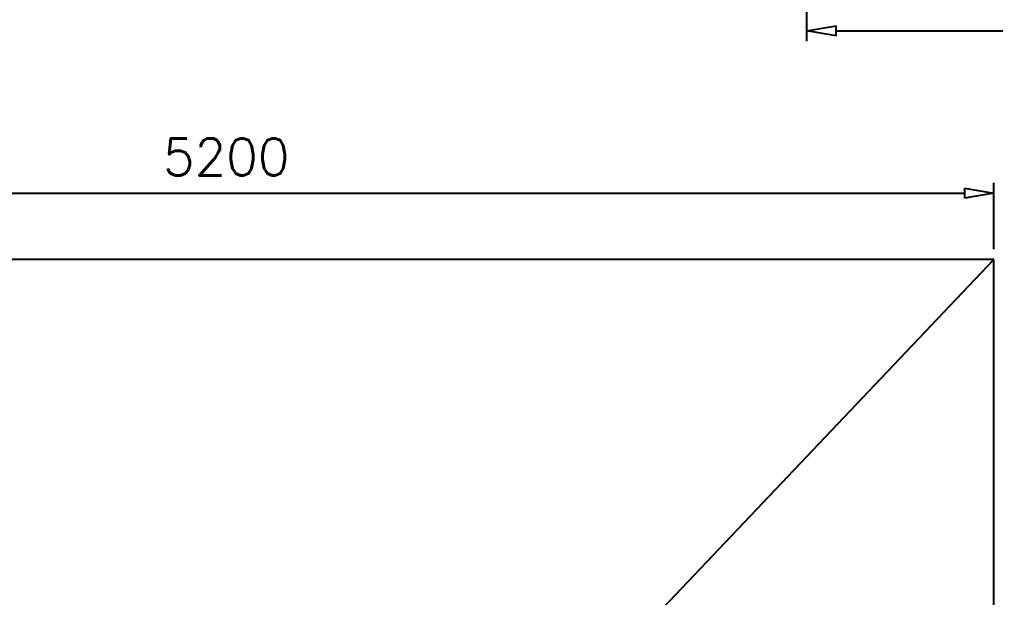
# Model space of a CAD drawing. Header units: millimetres. Extents: x 331487 to 517269, y 198509 to 399936.
# Drawn here: x 422139 to 425444, y 313060 to 315016 of the extents above; entities that cross this region are included whole.
import ezdxf

# ---------------------------------------------------------------- set-up
doc = ezdxf.new("R2010")
doc.units = ezdxf.units.MM
doc.header["$MEASUREMENT"] = 0
doc.layers.add('FOOTING', color=5, linetype='Continuous')
doc.styles.add('RO', font='romans.shx', dxfattribs={"height": 125})

# ---------------------------------------------------------------- blocks, each defined once
blk = doc.blocks.new('_ClosedBlank')
at = {"color": 0, "linetype": 'ByBlock', "lineweight": -2}
for p, q in [((-1, 0.167), (0, 0)), ((-1, 0.167), (-1, -0.167)), ((0, 0), (-1, -0.167))]:
    blk.add_line(p, q, dxfattribs=at)

msp = doc.modelspace()

# ---------------------------------------------------------------- linework, layer by layer
at = {"layer": 'FOOTING', "color": 4}
for p, q in [((424804.3, 315218.5), (424804.3, 314942.8)), ((424904.3, 314977.8), (427704.8, 314977.8)), ((425439.3, 314238.5), (425439.3, 314463.5)), ((420339.3, 314428.5), (425339.3, 314428.5))]:
    msp.add_line(p, q, dxfattribs=at)
at = {"layer": 'FOOTING'}
for p, q in [((425439.3, 314203.5), (420239.3, 314203.5)), ((424179.3, 312878.5), (425439.3, 314203.5)), ((425439.3, 311103.5), (425439.3, 314203.5))]:
    msp.add_line(p, q, dxfattribs=at)

# ---------------------------------------------------------------- block references
at = {"layer": 'FOOTING', "color": 4, "xscale": 100, "yscale": 100, "zscale": 100, "rotation": 180}
msp.add_blockref('_ClosedBlank', (424804.3, 314977.8), dxfattribs=at)
at = {"layer": 'FOOTING', "color": 4, "xscale": 100, "yscale": 100, "zscale": 100}
msp.add_blockref('_ClosedBlank', (425439.3, 314428.5), dxfattribs=at)

# ---------------------------------------------------------------- texts
at = {"layer": 'FOOTING', "color": 3, "insert": (422839.3, 314551), "char_height": 125, "attachment_point": 5, "style": 'RO'}
msp.add_mtext('5200', dxfattribs=at)

doc.saveas('drawing.dxf')
